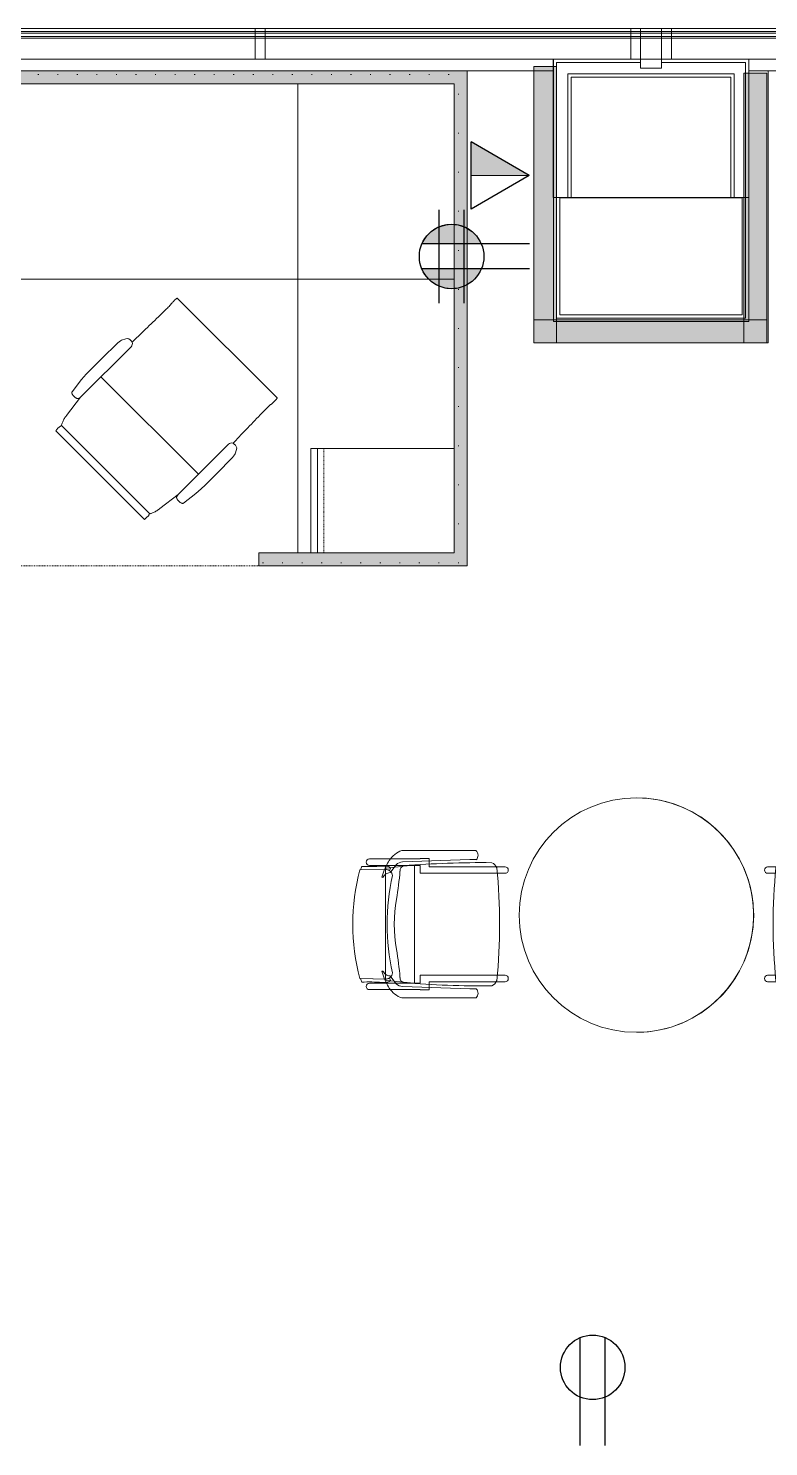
# Model space of a CAD drawing. Header units: inches. Extents: x 4757 to 6765, y 9919 to 10946.
# Drawn here: x 5924.8 to 6038.5, y 10728.6 to 10946.3 of the extents above; entities that cross this region are included whole.
import ezdxf

# ---------------------------------------------------------------- set-up
doc = ezdxf.new("R2010")
doc.units = ezdxf.units.IN
doc.header["$MEASUREMENT"] = 0
doc.linetypes.add('DASH 1_32_', pattern=[0.0625, 0.03125, -0.03125])
doc.linetypes.add('Dash 1_8_', pattern=[0.25, 0.125, -0.125])
for name, color, linetype, lineweight in [('A-ANNO-NOTE', 7, 'Continuous', 9), ('A-WALL', 113, 'Continuous', 13), ('A-WALL-PATT', 111, 'Continuous', 13), ('Bb-cor', 7, 'Continuous', 9), ('Bb-mullion', 7, 'Continuous', 9), ('I-FURN', 30, 'Continuous', 9), ('I-WALL', 2, 'Continuous', 9), ('Propidex Polylines', 7, 'Continuous', 9), ('Rosslyn Plaza North_1777 North Kent St _W632_-09_dwg', 8, 'Continuous', 9)]:
    doc.layers.add(name, color=color, linetype=linetype, lineweight=lineweight)

# ---------------------------------------------------------------- blocks, each defined once
blk = doc.blocks.new('Adjustable Workstation 1 - 6 X 6-7275281-Level XX  POWER _ SIGNAL')
at = {"layer": 'I-FURN'}
h = blk.add_hatch(dxfattribs=at)
h.set_pattern_fill('FP_1', color=256, style=0, pattern_type=2)
h.set_pattern_definition([(90, (10939.79, -5916.212), (-3, 1.5), [0.127, -2.873])])
h.paths.add_polyline_path([(76, 76), (0, 76), (0, 0), (36, 0), (36, 2), (2, 2), (2, 74), (74, 74), (74, 44), (76, 44), (76, 62.48)], flags=0)
for p, q in [((76, 76), (0, 76)), ((0, 76), (0, 0)), ((0, 2), (0, 76)), ((0, 76), (76, 76)), ((76, 44), (76, 76)), ((76, 76), (76, 44)), ((32, 74), (2, 74)), ((2, 74), (2, 2)), ((2, 2), (2, 74)), ((2, 74), (32, 74)), ((2, 2), (2, 74)), ((2, 74), (74, 74)), ((32, 74), (2, 74)), ((2, 74), (2, 50)), ((32, 74), (2, 74)), ((2, 74), (2, 50)), ((2, 50), (2, 74)), ((2, 74), (32, 74)), ((32, 2), (32, 74)), ((32, 74), (32, 2)), ((58, 74), (32, 74)), ((74, 74), (32, 74)), ((32, 74), (74, 74)), ((74, 74), (58, 74)), ((58, 74), (58, 52)), ((58, 53), (58, 74)), ((58, 74), (74, 74)), ((74, 74), (58, 74)), ((74, 52), (74, 74)), ((74, 74), (74, 53)), ((74, 74), (74, 44)), ((74, 53), (74, 74)), ((74, 50), (74, 74)), ((74, 74), (74, 50)), ((74, 53), (58, 53)), ((74, 53), (58, 53)), ((58, 53), (58, 52)), ((74, 53), (58, 53)), ((58, 53), (74, 53)), ((58, 53), (58, 52)), ((58, 53), (58, 52)), ((74, 53), (58, 53)), ((58, 53), (74, 53)), ((58, 53), (58, 52)), ((58, 53), (58, 52)), ((74, 53), (58, 53)), ((58, 53), (74, 53)), ((58, 53), (58, 52)), ((58, 53), (58, 52)), ((74, 52), (74, 53)), ((74, 52), (74, 53)), ((74, 53), (74, 52)), ((74, 52), (74, 53)), ((74, 53), (74, 52)), ((74, 52), (74, 53)), ((74, 53), (74, 52)), ((74, 52), (74, 53)), ((58, 52), (74, 52)), ((58, 52), (74, 52)), ((58, 52), (74, 52)), ((58, 52), (74, 52)), ((58, 52), (74, 52)), ((58, 52), (74, 52)), ((58, 52), (74, 52)), ((58, 52), (74, 52)), ((74, 52), (58, 52)), ((58, 52), (74, 52)), ((74, 52), (58, 52)), ((58, 52), (74, 52)), ((74, 52), (58, 52)), ((58, 52), (74, 52)), ((74, 50), (74, 52)), ((2, 50), (2, 2)), ((2, 50), (32, 50)), ((32, 50), (2, 50)), ((32, 50), (74, 50)), ((74, 50), (32, 50)), ((74, 44), (74, 50)), ((74, 44), (76, 44)), ((76, 44), (74, 44)), ((0, 0), (0, 2)), ((0, 0), (36, 0)), ((2, 0), (0, 0)), ((2, 2), (32, 2)), ((32, 2), (2, 2)), ((36, 2), (2, 2)), ((2, 2), (32, 2)), ((32, 0), (2, 0)), ((32, 2), (36, 2)), ((36, 0), (32, 0)), ((36, 0), (36, 2)), ((36, 2), (36, 0))]:
    blk.add_line(p, q, dxfattribs=at)
at = {"layer": 'I-FURN', "linetype": 'Dash 1_8_'}
for p, q in [((76, 44), (76, 76)), ((76, 0), (76, 44))]:
    blk.add_line(p, q, dxfattribs=at)
at = {"layer": 'I-FURN', "linetype": 'DASH 1_32_'}
blk.add_line((58, 54), (74, 54), dxfattribs=at)
blk = doc.blocks.new('HermanMiller_Collection_Eames_AluminumGroup_LoungeChairSwivel - Arms Swivel Base-6971020-Level XX  POWER _ SIGNAL')
at = {"layer": 'I-FURN'}
for p, q in [((-4.59, 12.38), (-6.94, 12.09)), ((-3.51, 12.46), (-4.59, 12.38)), ((-2.64, 12.49), (-3.51, 12.46)), ((-0.18, 12.49), (-2.64, 12.49)), ((3.32, 12.43), (-0.18, 12.49)), ((3.84, 12.38), (3.32, 12.43)), ((3.99, 12.34), (3.84, 12.38)), ((4.64, 12.01), (3.99, 12.34)), ((4.83, 11.89), (4.64, 12.01)), ((-12.96, 9.61), (-12.96, -9.61)), ((-11.95, 9.59), (-11.95, 9.63)), ((-11.76, 9.6), (-11.95, 9.59)), ((-11.76, 9.6), (-11.76, -9.6)), ((-6.61, 10.58), (-10.12, 10.12)), ((-6.94, 10.64), (-6.61, 10.58)), ((-6.61, 10.58), (4.33, 10.58)), ((-2.19, -10.58), (-2.19, 10.58)), ((13.22, 10.86), (13.22, 10.83)), ((14.64, -10.85), (14.64, 10.85)), ((-11.95, -9.63), (-11.95, -9.59)), ((-11.95, -9.59), (-11.76, -9.6)), ((-10.12, -10.12), (-6.61, -10.58)), ((-6.61, -10.58), (-6.94, -10.64)), ((-6.61, -10.58), (4.33, -10.58)), ((13.22, -10.83), (13.22, -10.86)), ((-6.94, -12.09), (-4.59, -12.38)), ((-4.59, -12.38), (-3.51, -12.46)), ((-3.51, -12.46), (-2.64, -12.49)), ((-2.64, -12.49), (-0.18, -12.49)), ((-0.18, -12.49), (3.32, -12.43)), ((3.32, -12.43), (3.84, -12.38)), ((3.84, -12.38), (3.99, -12.34)), ((3.99, -12.34), (4.64, -12.01)), ((4.64, -12.01), (4.83, -11.89))]:
    blk.add_line(p, q, dxfattribs=at)
at = {"layer": 'I-FURN', "flags": 128}
for points in [[(5.52, 10.95), (5.23, 10.95), (4.94, 10.96)], [(4.94, -10.96), (5.23, -10.95), (5.52, -10.95)]]:
    blk.add_lwpolyline(points, dxfattribs=at)
at = {"layer": 'I-FURN'}
for centre, radius, start, end in [((4.33, 11.27), 0.69, 270, 332.7502), ((3.68, 11.28), 1.3, 345.8347, 28.1255), ((-12.38, 5.3), 4.35, 84.2936, 97.7064), ((-12.38, -5.3), 4.35, 262.2936, 275.7064), ((4.33, -11.27), 0.69, 27.2498, 90), ((3.68, -11.28), 1.3, 331.8745, 14.1653)]:
    blk.add_arc(centre, radius, start, end, dxfattribs=at)
for points, knots in [([(-6.94, 12.09), (-6.95, 12.09), (-6.97, 12.09), (-6.99, 12.08), (-7, 12.08), (-7.02, 12.07), (-7.03, 12.06), (-7.05, 12.05), (-7.05, 12.04), (-7.06, 12.04), (-7.07, 12.03), (-7.08, 12.02), (-7.09, 12.01), (-7.1, 12), (-7.11, 11.98), (-7.12, 11.97), (-7.13, 11.96), (-7.14, 11.94), (-7.15, 11.92), (-7.16, 11.9), (-7.18, 11.85), (-7.21, 11.77), (-7.23, 11.66), (-7.25, 11.52), (-7.26, 11.37), (-7.25, 11.23), (-7.24, 11.11), (-7.22, 11.02), (-7.2, 10.95), (-7.18, 10.9), (-7.17, 10.87), (-7.16, 10.85), (-7.15, 10.83), (-7.14, 10.81), (-7.13, 10.8), (-7.12, 10.78), (-7.11, 10.77), (-7.11, 10.76), (-7.1, 10.74), (-7.09, 10.73), (-7.08, 10.72), (-7.07, 10.71), (-7.06, 10.7), (-7.05, 10.69), (-7.03, 10.68), (-7.02, 10.67), (-7, 10.66), (-6.99, 10.65), (-6.96, 10.65), (-6.95, 10.65), (-6.94, 10.64)], [0, 0, 0, 0, 0.020833, 0.03125, 0.041667, 0.052083, 0.0625, 0.072917, 0.078125, 0.083333, 0.088542, 0.09375, 0.104167, 0.114583, 0.125, 0.135417, 0.145833, 0.15625, 0.166667, 0.1875, 0.208333, 0.25, 0.333333, 0.416667, 0.5, 0.583333, 0.666667, 0.708333, 0.75, 0.78125, 0.796875, 0.8125, 0.828125, 0.835938, 0.84375, 0.859375, 0.867188, 0.875, 0.882812, 0.890625, 0.90625, 0.914062, 0.917969, 0.921875, 0.9375, 0.953125, 0.957031, 0.96875, 0.984375, 1, 1, 1, 1]), ([(14.64, 10.85), (14.64, 10.85), (14.63, 10.86), (14.6, 10.87), (14.54, 10.87), (14.47, 10.88), (14.38, 10.89), (14.25, 10.89), (13.97, 10.9), (13.61, 10.9), (13.4, 10.89), (13.34, 10.88)], [0, 0, 0, 0, 0.071429, 0.142857, 0.214286, 0.285714, 0.357143, 0.428571, 0.571429, 0.857143, 1, 1, 1, 1]), ([(13.34, 10.88), (13.32, 10.88), (13.29, 10.88), (13.27, 10.88), (13.25, 10.88), (13.23, 10.87), (13.22, 10.87), (13.22, 10.87), (13.22, 10.86)], [0, 0, 0, 0, 0.25, 0.375, 0.5, 0.625, 0.75, 1, 1, 1, 1]), ([(-6.94, -10.64), (-6.95, -10.65), (-6.97, -10.65), (-6.99, -10.65), (-7, -10.66), (-7.02, -10.67), (-7.03, -10.68), (-7.05, -10.69), (-7.05, -10.69), (-7.06, -10.7), (-7.07, -10.71), (-7.08, -10.72), (-7.08, -10.73), (-7.1, -10.74), (-7.11, -10.76), (-7.12, -10.77), (-7.13, -10.78), (-7.13, -10.8), (-7.15, -10.82), (-7.16, -10.85), (-7.18, -10.89), (-7.2, -10.95), (-7.22, -11.02), (-7.24, -11.11), (-7.26, -11.28), (-7.26, -11.47), (-7.23, -11.66), (-7.21, -11.77), (-7.18, -11.84), (-7.17, -11.87), (-7.16, -11.89), (-7.15, -11.91), (-7.14, -11.93), (-7.13, -11.94), (-7.12, -11.96), (-7.12, -11.97), (-7.11, -11.98), (-7.1, -12), (-7.09, -12.01), (-7.08, -12.02), (-7.07, -12.03), (-7.06, -12.04), (-7.05, -12.05), (-7.03, -12.06), (-7.02, -12.07), (-7, -12.08), (-6.99, -12.08), (-6.96, -12.09), (-6.95, -12.09), (-6.94, -12.09)], [0, 0, 0, 0, 0.020833, 0.03125, 0.041667, 0.052083, 0.0625, 0.072917, 0.078125, 0.083333, 0.088542, 0.09375, 0.104167, 0.114583, 0.125, 0.135417, 0.145833, 0.15625, 0.166667, 0.1875, 0.208333, 0.25, 0.291667, 0.333333, 0.416667, 0.583333, 0.666667, 0.75, 0.78125, 0.796875, 0.8125, 0.828125, 0.835938, 0.84375, 0.859375, 0.867188, 0.875, 0.882812, 0.890625, 0.90625, 0.914062, 0.917969, 0.921875, 0.9375, 0.953125, 0.957031, 0.96875, 0.984375, 1, 1, 1, 1]), ([(13.22, -10.86), (13.22, -10.87), (13.22, -10.87), (13.23, -10.87), (13.25, -10.88), (13.27, -10.88), (13.29, -10.88), (13.32, -10.88), (13.34, -10.88)], [0, 0, 0, 0, 0.25, 0.375, 0.5, 0.625, 0.75, 1, 1, 1, 1]), ([(13.34, -10.88), (13.4, -10.89), (13.54, -10.9), (13.87, -10.9), (14.27, -10.9), (14.52, -10.88), (14.62, -10.86), (14.64, -10.86), (14.64, -10.85)], [0, 0, 0, 0, 0.142857, 0.285714, 0.571429, 0.785714, 0.892857, 1, 1, 1, 1])]:
    blk.add_open_spline(points, degree=3, knots=knots, dxfattribs=at)
for points in [[(11.73, 10.84), (10.68, 10.85), (8.59, 10.89), (6.54, 10.92), (5.52, 10.95)], [(-10.83, 9.99), (-11.02, 9.92), (-11.37, 9.8), (-11.64, 9.67), (-11.76, 9.6)], [(-10.12, 10.12), (-10.2, 10.11), (-10.35, 10.09), (-10.55, 10.06), (-10.71, 10.02), (-10.79, 10), (-10.83, 9.99)], [(13.22, 10.83), (12.96, 10.83), (12.47, 10.83), (11.97, 10.84), (11.73, 10.84)], [(-11.76, -9.6), (-11.64, -9.67), (-11.37, -9.8), (-11.02, -9.92), (-10.83, -9.99)], [(-10.83, -9.99), (-10.79, -10), (-10.71, -10.02), (-10.55, -10.06), (-10.35, -10.09), (-10.2, -10.11), (-10.12, -10.12)], [(5.52, -10.95), (6.54, -10.92), (8.59, -10.89), (10.68, -10.85), (11.73, -10.84)], [(11.73, -10.84), (11.97, -10.84), (12.47, -10.83), (12.96, -10.83), (13.22, -10.83)]]:
    blk.add_open_spline(points, degree=3, dxfattribs=at)
blk = doc.blocks.new('F - CONF TABLE _ROUND-4 CHAIRS_ - Lam 30Dia Single-Column Base-V25-Level XX  POWER _ SIGNAL')
at = {"layer": 'I-FURN'}
for start, end in [(0, 180), (360, 180), (28.4211, 180), (0, 28.4211), (180, 0), (180, 360), (180, 0)]:
    blk.add_arc((-17.69, -2.75), 18, start, end, dxfattribs=at)
blk = doc.blocks.new('F-Haworth_Chair_X99-Seminar - X99 Seminar Chair with Glides-V26-Level XX  POWER _ SIGNAL')
at = {"layer": 'I-FURN'}
for p, q in [((-8.82, 9.44), (-8.82, 10.78)), ((-8.82, -0.89), (-8.82, 9.44)), ((-7.83, 10.78), (-7.83, 9.57)), ((-7.83, 9.57), (-7.83, -2.27)), ((7.83, 9.57), (7.83, 10.78)), ((7.83, -2.27), (7.83, 9.57)), ((8.82, 10.78), (8.82, 9.44)), ((8.82, 9.44), (8.82, -0.89)), ((-11.32, 5.48), (-11.3, 6.32)), ((-11.32, -5.06), (-11.32, 5.48)), ((-9.92, 6.36), (-9.92, 5.36)), ((-9.92, 5.36), (-9.57, -4.97)), ((9.57, -4.97), (9.92, 5.36)), ((9.92, 5.36), (9.92, 6.36)), ((11.3, 6.32), (11.32, 5.48)), ((11.32, 5.48), (11.32, -5.06)), ((-10.07, -0.89), (-9.71, -0.89)), ((-10.07, -2.27), (-10.07, -0.89)), ((-9.71, -0.89), (-9.2, -0.89)), ((-9.2, -0.89), (-8.82, -0.89)), ((8.82, -0.89), (9.2, -0.89)), ((9.2, -0.89), (9.71, -0.89)), ((9.71, -0.89), (10.07, -0.89)), ((10.07, -0.89), (10.07, -2.27)), ((-10.04, -2.27), (-10.07, -2.27)), ((-10.04, -4.99), (-10.04, -2.27)), ((-9.07, -3.12), (9.07, -3.12)), ((-9.07, -3.2), (-9.07, -3.12)), ((-8.9, -4.8), (-9.07, -3.2)), ((-9.04, -2.27), (-9.04, -3.12)), ((-7.83, -2.27), (-9.04, -2.27)), ((-9.04, -3.12), (-9.04, -3.43)), ((-9.04, -3.43), (-9.04, -3.62)), ((-9.04, -3.62), (-9.04, -5.99)), ((9.04, -2.27), (7.83, -2.27)), ((9.07, -3.2), (8.9, -4.8)), ((9.04, -3.12), (9.04, -2.27)), ((9.04, -3.43), (9.04, -3.12)), ((9.04, -3.62), (9.04, -3.43)), ((9.04, -5.99), (9.04, -3.62)), ((9.07, -3.12), (9.07, -3.2)), ((10.04, -2.27), (10.04, -4.99)), ((10.07, -2.27), (10.04, -2.27)), ((-10.04, -6.81), (-10.04, -5)), ((-9.13, -5.92), (-8.07, -6.77)), ((-9.04, -5.99), (-9.04, -7.4)), ((-8.88, -4.99), (-8.89, -4.91)), ((-8.75, -6.22), (-8.88, -4.99)), ((-8.68, -6.87), (-8.75, -6.22)), ((8.07, -6.77), (9.13, -5.92)), ((8.75, -6.22), (8.68, -6.87)), ((8.88, -4.99), (8.75, -6.22)), ((8.89, -4.91), (8.88, -4.99)), ((9.04, -7.4), (9.04, -5.99)), ((10.04, -5), (10.04, -6.81)), ((-10.04, -10.02), (-10.04, -6.81)), ((-9.04, -7.4), (-9.04, -10.02)), ((-8.62, -7.42), (-8.68, -6.87)), ((-8.6, -7.6), (-8.62, -7.43)), ((-8.61, -6.81), (-8.23, -6.95)), ((-8.49, -7.6), (-8.56, -7.6)), ((-8.42, -7.57), (-8.34, -11.37)), ((-8.34, -11.52), (-8.42, -7.57)), ((-7.65, -7.6), (-8.4, -7.6)), ((-8.03, -6.81), (-7.95, -6.87)), ((7.65, -7.6), (-7.65, -7.6)), ((-7.18, -7.99), (-7.21, -8.13)), ((7.21, -8.13), (7.18, -7.99)), ((8.4, -7.6), (7.65, -7.6)), ((7.95, -6.87), (8.03, -6.81)), ((8.23, -6.95), (8.61, -6.81)), ((8.34, -11.37), (8.42, -7.57)), ((8.42, -7.57), (8.34, -11.52)), ((8.56, -7.6), (8.49, -7.6)), ((8.62, -7.43), (8.6, -7.6)), ((8.6, -7.6), (8.6, -7.6)), ((8.68, -6.87), (8.62, -7.42)), ((9.04, -10.02), (9.04, -7.4)), ((10.04, -6.81), (10.04, -10.02))]:
    blk.add_line(p, q, dxfattribs=at)
for centre, radius, start, end in [((-8.32, 10.78), 0.495, 0, 180), ((8.32, 10.78), 0.495, 0, 180), ((-8.21, 8.28), 1.31, 110.0433, 159.9567), ((144.06, 7.32), 153.52, 179.4749, 184.5213), ((0, -75.01), 84.96, 84.1475, 95.8525), ((8.21, 8.28), 1.31, 20.0433, 69.9567), ((-144.06, 7.32), 153.52, 355.4787, 0.5251), ((-10.58, 5.68), 0.956, 45.8901, 138.1099), ((10.58, 5.68), 0.956, 41.8901, 134.1099), ((-7.87, -3.92), 3.63, 198.1789, 238.0478), ((-8.18, -4.9), 1.39, 182.8013, 227.1078), ((-8.24, -4.59), 0.763, 194.2338, 275.7662), ((-7.37, -7.55), 1.05, 95.9554, 181.1786), ((-11.32, -48.08), 42.84, 79.9767, 85.7699), ((0, 26.49), 33.83, 257.2285, 282.7715), ((0, 15.97), 22.19, 259.9767, 280.0233), ((11.32, -48.08), 42.84, 94.2301, 100.0233), ((7.37, -7.55), 1.05, 358.8214, 84.0446), ((8.24, -4.59), 0.763, 264.2338, 345.7662), ((8.18, -4.9), 1.39, 312.8922, 357.1987), ((7.87, -3.92), 3.63, 301.9522, 341.8211), ((-4.71, 1.15), 9.61, 238.0478, 243.9964), ((-5.2, -7.86), 3.74, 170.0936, 184.0143), ((-36.06, -10.03), 27.2, 357.4882, 4.0143), ((-4.71, 1.15), 9.61, 243.9964, 246.4906), ((-8.28, -7.33), 0.613, 122.5427, 170.0936), ((-4.71, 1.15), 9.61, 246.6393, 247.073), ((-7.37, -7.55), 1.05, 145.2002, 181.1786), ((-4.71, 1.15), 9.61, 247.2631, 254.9334), ((-6.55, -6.76), 1.38, 185.0878, 212.4248), ((-6.55, -6.76), 1.38, 214.0187, 242.9497), ((6.55, -6.76), 1.38, 297.0503, 325.9813), ((4.71, 1.15), 9.61, 285.0666, 292.7369), ((6.55, -6.76), 1.38, 327.5752, 354.9122), ((7.37, -7.55), 1.05, 358.8214, 34.7998), ((4.71, 1.15), 9.61, 292.927, 293.3607), ((4.71, 1.15), 9.61, 293.5094, 293.9192), ((8.28, -7.33), 0.613, 9.9064, 57.4573), ((4.71, 1.15), 9.61, 294.1846, 296.0036), ((36.06, -10.03), 27.2, 175.9857, 182.5118), ((5.2, -7.86), 3.74, 355.9857, 9.9064), ((4.71, 1.15), 9.61, 296.0036, 301.9522), ((-9.54, -10.02), 0.498, 180, 0), ((9.54, -10.02), 0.498, 180, 0), ((0, 20.73), 33.17, 254.4478, 255.4234), ((0, 20.29), 32.89, 255.304, 284.6925), ((0, 20.73), 33.17, 284.5766, 285.5522)]:
    blk.add_arc(centre, radius, start, end, dxfattribs=at)
blk = doc.blocks.new('F-Haworth_Chair_X99-Seminar - X99 Seminar Chair with Glides-V27-Level XX  POWER _ SIGNAL')
at = {"layer": 'I-FURN'}
for p, q in [((-8.34, 11.52), (-8.42, 7.57)), ((-8.42, 7.57), (-8.34, 11.37)), ((8.42, 7.57), (8.34, 11.52)), ((8.34, 11.37), (8.42, 7.57)), ((-10.04, 10.02), (-10.04, 6.81)), ((-9.04, 7.4), (-9.04, 10.02)), ((9.04, 10.02), (9.04, 7.4)), ((10.04, 6.81), (10.04, 10.02)), ((-10.04, 6.81), (-10.04, 5)), ((-9.13, 5.92), (-8.07, 6.77)), ((-9.04, 5.99), (-9.04, 7.4)), ((-8.68, 6.87), (-8.75, 6.22)), ((-8.62, 7.42), (-8.68, 6.87)), ((-8.6, 7.6), (-8.62, 7.43)), ((-8.61, 6.81), (-8.23, 6.95)), ((-8.49, 7.6), (-8.56, 7.6)), ((-7.65, 7.6), (-8.4, 7.6)), ((-8.03, 6.81), (-7.95, 6.87)), ((7.65, 7.6), (-7.65, 7.6)), ((-7.18, 7.99), (-7.21, 8.13)), ((7.21, 8.13), (7.18, 7.99)), ((8.4, 7.6), (7.65, 7.6)), ((7.95, 6.87), (8.03, 6.81)), ((8.07, 6.77), (9.13, 5.92)), ((8.23, 6.95), (8.61, 6.81)), ((8.56, 7.6), (8.49, 7.6)), ((8.62, 7.43), (8.6, 7.6)), ((8.6, 7.6), (8.6, 7.6)), ((8.68, 6.87), (8.62, 7.42)), ((8.75, 6.22), (8.68, 6.87)), ((9.04, 7.4), (9.04, 5.99)), ((10.04, 5), (10.04, 6.81)), ((-11.32, 5.06), (-11.32, -5.48)), ((-10.04, 4.99), (-10.04, 2.27)), ((-9.92, -5.36), (-9.57, 4.97)), ((-8.9, 4.8), (-9.07, 3.2)), ((-9.04, 3.62), (-9.04, 5.99)), ((-8.88, 4.99), (-8.89, 4.91)), ((-8.75, 6.22), (-8.88, 4.99)), ((8.88, 4.99), (8.75, 6.22)), ((8.89, 4.91), (8.88, 4.99)), ((9.07, 3.2), (8.9, 4.8)), ((9.04, 5.99), (9.04, 3.62)), ((9.57, 4.97), (9.92, -5.36)), ((10.04, 2.27), (10.04, 4.99)), ((11.32, -5.48), (11.32, 5.06)), ((-10.04, 2.27), (-10.07, 2.27)), ((-10.07, 2.27), (-10.07, 0.89)), ((-9.07, 3.2), (-9.07, 3.12)), ((-9.07, 3.12), (9.07, 3.12)), ((-9.04, 3.43), (-9.04, 3.62)), ((-9.04, 3.12), (-9.04, 3.43)), ((-9.04, 2.27), (-9.04, 3.12)), ((-7.83, 2.27), (-9.04, 2.27)), ((-7.83, -9.57), (-7.83, 2.27)), ((9.04, 2.27), (7.83, 2.27)), ((7.83, 2.27), (7.83, -9.57)), ((9.04, 3.62), (9.04, 3.43)), ((9.04, 3.43), (9.04, 3.12)), ((9.04, 3.12), (9.04, 2.27)), ((9.07, 3.12), (9.07, 3.2)), ((10.07, 2.27), (10.04, 2.27)), ((10.07, 0.89), (10.07, 2.27)), ((-10.07, 0.89), (-9.71, 0.89)), ((-9.71, 0.89), (-9.2, 0.89)), ((-9.2, 0.89), (-8.82, 0.89)), ((-8.82, 0.89), (-8.82, -9.44)), ((8.82, 0.89), (9.2, 0.89)), ((8.82, -9.44), (8.82, 0.89)), ((9.2, 0.89), (9.71, 0.89)), ((9.71, 0.89), (10.07, 0.89)), ((-11.32, -5.48), (-11.3, -6.32)), ((-9.92, -6.36), (-9.92, -5.36)), ((9.92, -5.36), (9.92, -6.36)), ((11.3, -6.32), (11.32, -5.48)), ((-8.82, -9.44), (-8.82, -10.78)), ((-7.83, -10.78), (-7.83, -9.57)), ((7.83, -9.57), (7.83, -10.78)), ((8.82, -10.78), (8.82, -9.44))]:
    blk.add_line(p, q, dxfattribs=at)
for centre, radius, start, end in [((-36.06, 10.03), 27.2, 355.9857, 2.5118), ((0, -20.73), 33.17, 104.5766, 105.5522), ((0, -20.29), 32.89, 75.3075, 104.696), ((0, -20.73), 33.17, 74.4478, 75.4234), ((36.06, 10.03), 27.2, 177.4882, 184.0143), ((-9.54, 10.02), 0.498, 360, 180), ((9.54, 10.02), 0.498, 360, 180), ((-7.87, 3.92), 3.63, 121.9522, 161.8211), ((-4.71, -1.15), 9.61, 116.0036, 121.9522), ((-5.2, 7.86), 3.74, 175.9857, 189.9064), ((-4.71, -1.15), 9.61, 113.5094, 116.0036), ((-8.28, 7.33), 0.613, 189.9064, 237.4573), ((-4.71, -1.15), 9.61, 112.927, 113.3607), ((-4.71, -1.15), 9.61, 105.0666, 112.7369), ((-7.37, 7.55), 1.05, 178.8214, 214.7998), ((-7.37, 7.55), 1.05, 178.8214, 264.0446), ((-6.55, 6.76), 1.38, 147.5752, 174.9122), ((-6.55, 6.76), 1.38, 117.0503, 145.9813), ((0, -26.49), 33.83, 77.2285, 102.7715), ((6.55, 6.76), 1.38, 34.0187, 62.9497), ((4.71, -1.15), 9.61, 67.2631, 74.9334), ((7.37, 7.55), 1.05, 275.9554, 1.1786), ((6.55, 6.76), 1.38, 5.0878, 32.4248), ((7.37, 7.55), 1.05, 325.2002, 1.1786), ((4.71, -1.15), 9.61, 66.6393, 67.073), ((4.71, -1.15), 9.61, 66.0808, 66.4906), ((8.28, 7.33), 0.613, 302.5427, 350.0936), ((4.71, -1.15), 9.61, 63.9964, 65.8154), ((5.2, 7.86), 3.74, 350.0936, 4.0143), ((4.71, -1.15), 9.61, 58.0478, 63.9964), ((7.87, 3.92), 3.63, 18.1789, 58.0478), ((-8.18, 4.9), 1.39, 132.8922, 177.1987), ((144.06, -7.32), 153.52, 175.4787, 180.5251), ((-8.24, 4.59), 0.763, 84.2338, 165.7662), ((-11.32, 48.08), 42.84, 274.2301, 280.0233), ((0, -15.97), 22.19, 79.9767, 100.0233), ((11.32, 48.08), 42.84, 259.9767, 265.7699), ((8.24, 4.59), 0.763, 14.2338, 95.7662), ((-144.06, -7.32), 153.52, 359.4749, 4.5213), ((8.18, 4.9), 1.39, 2.8013, 47.1078), ((-10.58, -5.68), 0.956, 221.8901, 314.1099), ((10.58, -5.68), 0.956, 225.8901, 318.1099), ((-8.21, -8.28), 1.31, 200.0433, 249.9567), ((-8.32, -10.78), 0.495, 180, 360), ((0, 75.01), 84.96, 264.1475, 275.8525), ((8.32, -10.78), 0.495, 180, 360), ((8.21, -8.28), 1.31, 290.0433, 339.9567)]:
    blk.add_arc(centre, radius, start, end, dxfattribs=at)
blk = doc.blocks.new('Rosslyn Plaza North_1777 North Kent St _W632_-09_dwg-6954577-Level XX  POWER _ SIGNAL')
at = {"layer": 'Bb-cor'}
for p, q in [((6500.55, 10946.29), (5060.28, 10946.29)), ((6017.29, 10945.54), (6017.29, 10945.79)), ((6460.94, 10945.54), (5099.9, 10945.54)), ((6460.94, 10944.79), (5099.9, 10944.79))]:
    blk.add_line(p, q, dxfattribs=at)
at = {"layer": 'Bb-cor', "flags": 128}
for points in [[(6460.94, 10945.79), (5099.9, 10945.79), (5099.9, 10945.54), (5099.9, 10945.79)], [(5783.54, 10941.54), (6017.29, 10941.54), (6017.29, 10946.29), (6017.29, 10941.54), (6018.79, 10941.54), (6005.42, 10941.54), (6005.42, 10901.29), (6035.42, 10901.29), (6035.42, 10941.54), (6035.42, 10901.29), (6005.42, 10901.29), (6005.42, 10941.54), (6018.79, 10941.54), (6018.79, 10941.04), (6005.92, 10941.04), (6005.92, 10901.79), (6034.92, 10901.79), (6034.92, 10941.04), (6022.04, 10941.04), (6022.04, 10941.54), (6035.42, 10941.54), (6022.04, 10941.54), (6022.04, 10941.04), (6034.92, 10941.04), (6034.92, 10901.79), (6005.92, 10901.79), (6005.92, 10941.04), (6018.79, 10941.04), (6018.79, 10941.54), (6018.79, 10946.29), (6017.29, 10946.29)], [(6460.94, 10945.04), (5099.9, 10945.04), (5099.9, 10944.79), (5099.9, 10945.04)], [(6005.42, 10939.79), (5795.41, 10939.79), (5795.41, 10941.54), (5795.41, 10939.79), (6005.42, 10939.79), (6005.42, 10941.54), (5795.41, 10941.54), (6005.42, 10941.54)], [(6035.42, 10941.54), (6245.43, 10941.54), (6245.43, 10939.79), (6035.42, 10939.79), (6035.42, 10941.54), (6245.43, 10941.54), (6245.43, 10939.79), (6035.42, 10939.79)], [(6002.42, 10939.79), (6002.42, 10898.03), (6038.42, 10898.03), (6038.42, 10939.79)]]:
    blk.add_lwpolyline(points, dxfattribs=at)
for points in [[(6022.04, 10941.54), (6023.54, 10941.54), (6023.54, 10946.29), (6023.54, 10941.54), (6257.3, 10941.54), (6257.3, 10946.29), (6257.3, 10941.54), (6023.54, 10941.54), (6023.54, 10946.29), (6022.04, 10946.29), (6022.04, 10940.17), (6018.79, 10940.17), (6018.79, 10946.29), (6018.79, 10940.17), (6022.04, 10940.17), (6022.04, 10946.29)], [(6023.54, 10945.79), (6023.54, 10945.54)], [(6017.29, 10945.04), (6017.29, 10944.79)], [(6023.54, 10945.04), (6023.54, 10944.79)], [(6035.41, 10920.3), (6005.41, 10920.3), (6005.41, 10941.55), (6035.41, 10941.55)], [(6007.67, 10920.29), (6007.67, 10939.29), (6033.17, 10939.29), (6033.17, 10920.29), (6033.17, 10939.29), (6007.67, 10939.29)], [(6033.17, 10920.29), (6032.67, 10920.29), (6032.67, 10938.79), (6008.17, 10938.79), (6008.17, 10920.29), (6007.67, 10920.29), (6008.17, 10920.29), (6008.17, 10938.79), (6032.67, 10938.79), (6032.67, 10920.29)], [(6034.42, 10902.29), (6034.42, 10920.29), (6006.42, 10920.29), (6006.42, 10902.29)], [(6006.42, 10920.29), (6006.42, 10902.29), (6034.42, 10902.29), (6034.42, 10920.29)]]:
    blk.add_lwpolyline(points, close=True, dxfattribs=at)
at = {"layer": 'Bb-mullion', "flags": 128}
for points in [[(5961.17, 10941.54), (5961.17, 10946.29), (5959.67, 10946.29), (5959.67, 10941.54), (5961.17, 10941.54), (5961.17, 10946.29), (5959.67, 10946.29), (5959.67, 10941.54)], [(6017.29, 10946.29), (6017.29, 10941.54), (6018.79, 10941.54), (6018.79, 10946.29)], [(6023.54, 10941.54), (6023.54, 10946.29), (6022.04, 10946.29), (6022.04, 10941.54)]]:
    blk.add_lwpolyline(points, close=True, dxfattribs=at)
at = {"layer": 'Propidex Polylines', "flags": 128}
blk.add_lwpolyline([(6731.03, 9918.54), (6741.23, 9928.74), (6731.13, 9938.84), (6749.74, 9983.65), (6763.98, 9983.65), (6763.98, 10658.89), (6749.65, 10658.89), (6731.13, 10703.71), (6741.25, 10713.83), (6532.97, 10922.11), (6522.83, 10911.97), (6478.05, 10930.56), (6478.05, 10944.79), (5082.78, 10944.79), (5082.78, 10930.51), (5037.97, 10912), (5027.88, 10922.09), (4757.33, 10651.54)], dxfattribs=at)
blk.add_lwpolyline([(6005.42, 10920.3), (6035.41, 10920.3), (6035.41, 10941.54), (6005.42, 10941.54)], close=True, dxfattribs=at)

msp = doc.modelspace()

# ---------------------------------------------------------------- hatches: boundary and pattern name
at = {"layer": 'A-ANNO-NOTE'}
for points in [[(5992.21, 10863.79), (5992.21, 10939.79), (5916.21, 10939.79), (5916.21, 10903.79), (5918.21, 10903.79), (5918.21, 10937.79), (5990.21, 10937.79), (5990.21, 10865.79), (5960.21, 10865.79), (5960.21, 10863.79), (5978.7, 10863.79)], [(6001.71, 10923.69), (5992.78, 10928.85), (5992.78, 10923.69)], [(5993.46, 10914.61), (5989.87, 10916.22), (5986.52, 10914.98)], [(5986.52, 10914.98), (5989.74, 10916.22), (5987.48, 10915.65)], [(5986.52, 10914.98), (5989.87, 10916.22), (5989.74, 10916.22)], [(5987.48, 10915.65), (5989.74, 10916.22), (5988.58, 10916.07)], [(5993.46, 10914.61), (5990.65, 10916.15), (5989.87, 10916.22)], [(5993.46, 10914.61), (5992.12, 10915.65), (5990.65, 10916.15)], [(5992.12, 10915.65), (5991.03, 10916.07), (5990.65, 10916.15)], [(5992.12, 10915.65), (5991.4, 10915.96), (5991.03, 10916.07)], [(5993.46, 10914.61), (5992.89, 10915.15), (5992.12, 10915.65)], [(5992.89, 10915.15), (5992.68, 10915.3), (5992.12, 10915.65)], [(5985.24, 10913.19), (5994.31, 10913.31), (5985.6, 10913.89)], [(5994.37, 10913.19), (5994.31, 10913.31), (5985.24, 10913.19)], [(5985.6, 10913.89), (5993.46, 10914.61), (5986.52, 10914.98)], [(5985.6, 10913.89), (5986.52, 10914.98), (5985.98, 10914.42)], [(5994.01, 10913.89), (5993.46, 10914.61), (5985.6, 10913.89)], [(5994.31, 10913.31), (5994.01, 10913.89), (5985.6, 10913.89)], [(5994.01, 10913.89), (5993.79, 10914.21), (5993.46, 10914.61)], [(5994.01, 10908.66), (5994.37, 10909.36), (5985.24, 10909.36)], [(5994.01, 10908.66), (5985.24, 10909.36), (5985.53, 10908.77)], [(5989.87, 10906.32), (5994.01, 10908.66), (5985.53, 10908.77)], [(5986.93, 10907.24), (5985.53, 10908.77), (5986.62, 10907.48)], [(5986.62, 10907.48), (5985.53, 10908.77), (5985.98, 10908.13)], [(5989.87, 10906.32), (5985.53, 10908.77), (5986.93, 10907.24)], [(5989.74, 10906.32), (5989.87, 10906.32), (5986.93, 10907.24)], [(5988.96, 10906.4), (5986.93, 10907.24), (5987.37, 10906.96)], [(5989.74, 10906.32), (5986.93, 10907.24), (5988.96, 10906.4)], [(5988.96, 10906.4), (5987.37, 10906.96), (5988.2, 10906.59)], [(5989.87, 10906.32), (5991.03, 10906.48), (5994.01, 10908.66)], [(5991.03, 10906.48), (5992.68, 10907.24), (5994.01, 10908.66)], [(5991.03, 10906.48), (5992.24, 10906.96), (5992.68, 10907.24)], [(5991.03, 10906.48), (5991.4, 10906.59), (5992.24, 10906.96)], [(5991.4, 10906.59), (5991.65, 10906.68), (5992.24, 10906.96)], [(5992.68, 10907.24), (5992.99, 10907.48), (5994.01, 10908.66)], [(5992.99, 10907.48), (5993.63, 10908.13), (5994.01, 10908.66)], [(5989.87, 10906.32), (5990.65, 10906.4), (5991.03, 10906.48)]]:
    msp.add_hatch(color=256, dxfattribs=at).paths.add_polyline_path(points, flags=0)
at = {"layer": 'A-WALL-PATT', "lineweight": 9}
for points in [[(6005.92, 10898.03), (6005.92, 10940.42), (6002.42, 10940.42), (6002.42, 10898.03)], [(6038.17, 10901.53), (6038.17, 10939.42), (6034.67, 10939.42), (6034.67, 10901.53)], [(6005.92, 10898.03), (6038.17, 10898.03), (6038.17, 10901.53), (6005.92, 10901.53)]]:
    msp.add_hatch(color=7, dxfattribs=at).paths.add_polyline_path(points, flags=0)

# ---------------------------------------------------------------- linework, layer by layer
at = {"layer": 'A-ANNO-NOTE'}
for p, q in [((6001.71, 10923.69), (5992.78, 10928.85)), ((5992.78, 10928.85), (5992.78, 10923.69)), ((5992.78, 10923.69), (6001.71, 10923.69)), ((5985.24, 10913.19), (5994.37, 10913.19)), ((5994.37, 10909.36), (5985.24, 10909.36))]:
    msp.add_line(p, q, dxfattribs=at)
at = {"layer": 'A-ANNO-NOTE', "lineweight": 30}
for p, q in [((6001.71, 10923.69), (5992.78, 10928.85)), ((5992.78, 10918.53), (5992.78, 10928.85)), ((6001.71, 10923.69), (5992.78, 10918.53)), ((5987.89, 10904.1), (5987.89, 10918.45)), ((5991.72, 10904.1), (5991.72, 10918.45)), ((6001.76, 10913.19), (5985.24, 10913.19)), ((6001.76, 10909.36), (5985.24, 10909.36)), ((6009.54, 10728.75), (6009.54, 10745.28)), ((6009.54, 10728.75), (6009.54, 10745.28)), ((6013.38, 10728.75), (6013.38, 10745.28))]:
    msp.add_line(p, q, dxfattribs=at)
for centre in [(5989.8, 10911.27), (6011.46, 10740.72)]:
    msp.add_circle(centre, 4.95, dxfattribs=at)
at = {"layer": 'A-ANNO-NOTE'}
for start, end in [(22.7756, 157.2244), (202.7756, 337.2244)]:
    msp.add_arc((5989.8, 10911.27), 4.95, start, end, dxfattribs=at)
at = {"layer": 'A-WALL'}
for p, q in [((6002.42, 10940.42), (6002.42, 10901.53)), ((6005.92, 10901.53), (6005.92, 10940.42)), ((6005.92, 10898.03), (6034.67, 10898.03))]:
    msp.add_line(p, q, dxfattribs=at)
at = {"layer": 'A-WALL', "color": 55}
for p, q in [((6034.67, 10939.42), (6034.67, 10901.53)), ((6038.17, 10901.53), (6038.17, 10939.42)), ((6038.17, 10901.53), (6005.92, 10901.53)), ((6005.92, 10901.53), (6005.92, 10898.03))]:
    msp.add_line(p, q, dxfattribs=at)
at = {"layer": 'I-WALL', "color": 8, "lineweight": 20}
for p, q in [((6005.92, 10940.42), (6002.42, 10940.42)), ((6038.17, 10939.42), (6034.67, 10939.42)), ((6002.42, 10901.53), (6002.42, 10898.03)), ((6038.17, 10898.03), (6038.17, 10901.53)), ((6002.42, 10898.03), (6005.92, 10898.03)), ((6034.67, 10898.03), (6038.17, 10898.03))]:
    msp.add_line(p, q, dxfattribs=at)
at = {"layer": 'I-WALL'}
msp.add_line((6005.92, 10940.42), (6005.92, 10940.42), dxfattribs=at)
at = {"layer": 'I-WALL', "lineweight": 13}
for p, q in [((6002.42, 10901.53), (6005.92, 10901.53)), ((6034.67, 10898.03), (6034.67, 10901.53))]:
    msp.add_line(p, q, dxfattribs=at)

# ---------------------------------------------------------------- block references
at = {"layer": 'I-FURN'}
for name, p, rotation in [('Adjustable Workstation 1 - 6 X 6-7275281-Level XX  POWER _ SIGNAL', (5916.21, 10939.79), 269.9999999999991), ('HermanMiller_Collection_Eames_AluminumGroup_LoungeChairSwivel - Arms Swivel Base-6971020-Level XX  POWER _ SIGNAL', (5945.01, 10886.87), 44.99999999999847), ('F - CONF TABLE _ROUND-4 CHAIRS_ - Lam 30Dia Single-Column Base-V25-Level XX  POWER _ SIGNAL', (6020.92, 10792.47), 270.0000000000005), ('F-Haworth_Chair_X99-Seminar - X99 Seminar Chair with Glides-V27-Level XX  POWER _ SIGNAL', (5987.23, 10808.75), 89.99999999999719), ('F-Haworth_Chair_X99-Seminar - X99 Seminar Chair with Glides-V26-Level XX  POWER _ SIGNAL', (6049.1, 10808.75), 90.00000000000281)]:
    msp.add_blockref(name, p, dxfattribs=dict(at, rotation=rotation))
at = {"layer": 'Rosslyn Plaza North_1777 North Kent St _W632_-09_dwg', "color": 7}
msp.add_blockref('Rosslyn Plaza North_1777 North Kent St _W632_-09_dwg-6954577-Level XX  POWER _ SIGNAL', (0, 0), dxfattribs=at)

doc.saveas('drawing.dxf')
